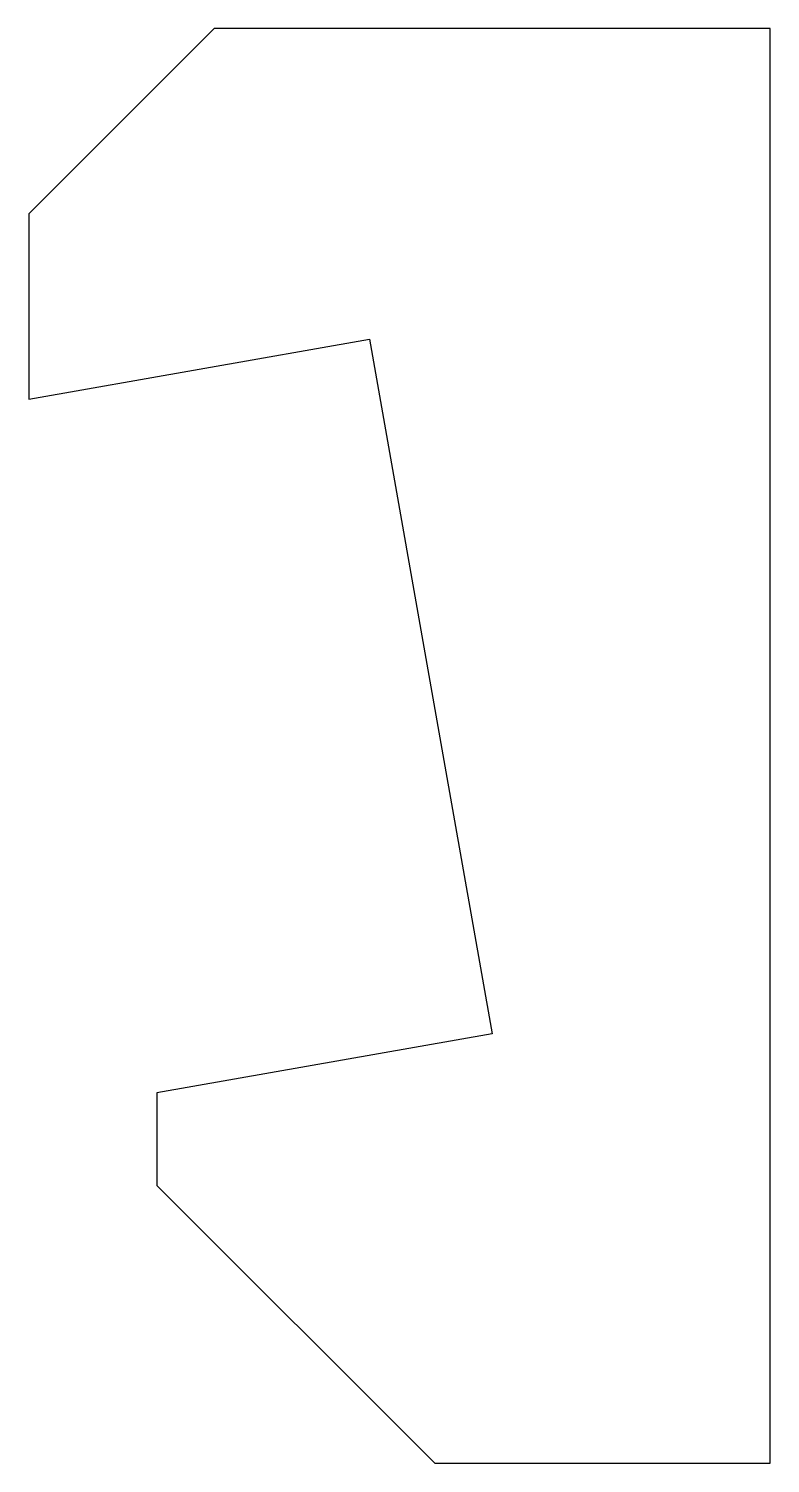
# Model space of a CAD drawing. Extents: x -8 to 0, y -4.6 to 10.9.
import ezdxf

# ---------------------------------------------------------------- set-up
doc = ezdxf.new("R2010")
doc.units = 0
doc.layers.get('0').update_dxf_attribs({"linetype": 'continuous'})

# ---------------------------------------------------------------- blocks, each defined once
blk = doc.blocks.new('BODY002')
at = {"color": 0}
for p, q in [((-6, 10.852), (-8, 8.852)), ((0, 10.852), (-6, 10.852)), ((0, -4.638), (0, 10.852)), ((-8, 8.852), (-8, 6.852)), ((-8, 6.852), (-4.322, 7.5)), ((-4.322, 7.5), (-3.531, 3.012)), ((-3.531, 3.012), (-3, 0)), ((-3, 0), (-6.618, -0.638)), ((-6.618, -0.638), (-6.618, -1.638)), ((-3.618, -4.638), (-6.618, -1.638)), ((-3.618, -4.638), (0, -4.638))]:
    blk.add_line(p, q, dxfattribs=at)

msp = doc.modelspace()

# ---------------------------------------------------------------- block references
at = {"color": 0}
msp.add_blockref('BODY002', (0, 0), dxfattribs=at)

doc.saveas('drawing.dxf')
